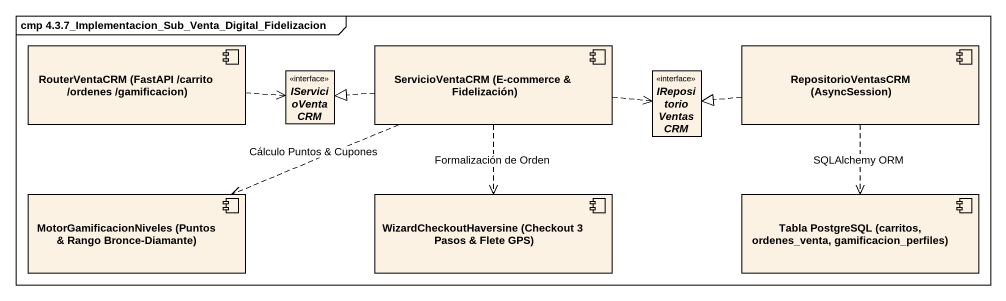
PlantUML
@startuml
mainframe cmp 4.3.7_Implementacion_Sub_Venta_Digital_Fidelizacion
allowmixing
hide circle
hide empty members
component "RouterVentaCRM (FastAPI /carrito /ordenes /gamificacion)" as RouterVentaCRM_FastAPI
component "ServicioVentaCRM (E-commerce & Fidelización)" as ServicioVentaCRM_E_commerce
component "RepositorioVentasCRM (AsyncSession)" as RepositorioVentasCRM
interface IServicioVentaCRM
interface IRepositorioVentasCRM
component "MotorGamificacionNiveles (Puntos & Rango Bronce-Diamante)" as MotorGamificacionNiveles
component "WizardCheckoutHaversine (Checkout 3 Pasos & Flete GPS)" as WizardCheckoutHaversine
component "Tabla PostgreSQL (carritos, ordenes_venta, gamificacion_perfiles)" as Tabla_PostgreSQL_carritos
RouterVentaCRM_FastAPI .right.> IServicioVentaCRM
ServicioVentaCRM_E_commerce .left.|> IServicioVentaCRM
ServicioVentaCRM_E_commerce .right.> IRepositorioVentasCRM
ServicioVentaCRM_E_commerce .left.> MotorGamificacionNiveles : Cálculo Puntos & Cupones
ServicioVentaCRM_E_commerce ..> WizardCheckoutHaversine : Formalización de Orden
RepositorioVentasCRM .left.|> IRepositorioVentasCRM
RepositorioVentasCRM ..> Tabla_PostgreSQL_carritos : SQLAlchemy ORM
@enduml
